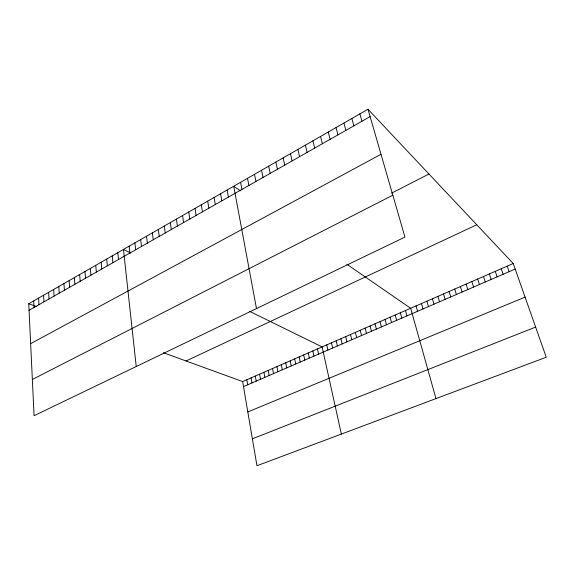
<?xml version="1.0" encoding="UTF-8"?>
<svg xmlns="http://www.w3.org/2000/svg" width="575" height="575" viewBox="0 0 575 575"><rect width="100%" height="100%" fill="white"/><g stroke="black" fill="none" stroke-linecap="round" stroke-linejoin="round"><path stroke-width="0.86" d="M367.986 109.257L404.951 237.094L34.069 415.718L28.75 303.744L367.986 109.257L513.238 263.515L546.25 357.24L256.96 465.743L242.643 381.57L163.408 352.741M29.059 310.313L370.113 116.624M30.648 343.663L381.002 154.28M391.546 193.178L428.943 173.995M32.344 379.471L392.833 195.184M186.027 360.971L476.754 224.768M242.643 381.57L513.238 263.515M243.498 386.594L515.193 269.064M247.811 411.937L525.076 297.124M252.382 438.833L535.627 327.089M28.75 303.744L36.426 306.54M130.733 253.007L123.46 249.442L136.225 366.519M249.442 311.262L322.093 346.905L341.356 434.089M240.336 190.799L233.716 186.235L256.493 308.595M346.89 264.284L410.665 308.265L435.972 398.604M507.2 266.146L509.127 271.688M501.206 268.762L503.111 274.289M495.255 271.357L497.131 276.877M489.347 273.937L491.187 279.443M483.474 276.496L485.293 281.994M477.645 279.04L479.435 284.532M471.852 281.57L473.62 287.047M466.102 284.079L467.842 289.548M460.388 286.573L462.106 292.028M454.717 289.045L456.406 294.493M449.082 291.503L450.75 296.944M443.483 293.947L445.122 299.374M437.92 296.377L439.537 301.789M432.4 298.784L433.996 304.189M426.909 301.178L428.483 306.576M421.461 303.557L423.006 308.94M416.048 305.914L417.572 311.291M359.878 113.9L361.955 121.26M405.483 310.529L406.963 315.883M351.857 118.5L353.884 125.846M400.329 312.778L401.788 318.119M343.908 123.057L345.891 130.388M395.205 315.007L396.642 320.347M390.116 317.228L391.532 322.553M336.044 127.564L337.978 134.881M385.056 319.434L386.457 324.753M380.032 321.626L381.412 326.938M328.26 132.027L330.143 139.33M375.037 323.811L376.395 329.108M370.077 325.975L371.414 331.265M320.555 136.447L322.388 143.736M365.147 328.124L366.462 333.407M360.245 330.266L361.538 335.534M312.922 140.825L314.712 148.091M355.372 332.386L356.651 337.647M305.368 145.152L307.107 152.411M350.527 334.499L351.785 339.753M345.719 336.598L346.955 341.845M297.886 149.442L299.582 156.688M340.932 338.689L342.154 343.922M336.181 340.759L337.381 345.985M290.476 153.69L292.129 160.914M331.459 342.822L332.637 348.033M326.758 344.871L327.923 350.074M283.144 157.895L284.747 165.111M317.45 348.932L318.579 354.114M275.878 162.064L277.445 169.258M312.843 350.944L313.95 356.119M268.683 166.189L270.207 173.37M308.257 352.942L309.35 358.11M303.701 354.933L304.779 360.087M261.553 170.272L263.034 177.438M299.173 356.91L300.229 362.056M294.666 358.872L295.708 364.011M254.495 174.318L255.932 181.47M290.188 360.827L291.216 365.952M285.739 362.768L286.752 367.885M247.502 178.329L248.903 185.466M281.319 364.701L282.311 369.804M276.92 366.62L277.897 371.716M240.58 182.297L241.938 189.419M272.55 368.525L273.506 373.613M268.202 370.422L269.143 375.504M263.882 372.305L264.809 377.38M227.118 190.016L228.404 197.11M259.584 374.181L260.497 379.241M255.307 376.043L256.213 381.096M220.584 193.761L221.828 200.84M251.067 377.897L251.951 382.943M246.84 379.737L247.71 384.776M214.101 197.477L215.316 204.542M207.683 201.157L208.862 208.208M201.315 204.808L202.458 211.837M195.011 208.423L196.118 215.445M188.758 212.01L189.836 219.01M182.562 215.56L183.605 222.547M176.417 219.082L177.431 226.054M170.329 222.575L171.307 229.533M164.292 226.033L165.241 232.976M158.305 229.468L159.225 236.397M152.375 232.868L153.266 239.782M146.496 236.239L147.351 243.139M140.659 239.581L141.493 246.467M134.881 242.894L135.678 249.766M129.145 246.186L129.921 253.036M117.825 252.677L118.543 259.498M112.233 255.882L112.923 262.689M106.691 259.059L107.353 265.851M101.193 262.207L101.833 268.992M95.745 265.334L96.356 272.097M90.333 268.439L90.922 275.188M84.971 271.508L85.531 278.243M79.652 274.562L80.191 281.283M74.376 277.588L74.887 284.287M69.144 280.586L69.632 287.277M63.954 283.561L64.414 290.238M58.801 286.515L59.247 293.178M53.691 289.441L54.115 296.089M48.623 292.352L49.026 298.978M43.599 295.234L43.973 301.846M38.611 298.094L38.963 304.692M33.659 300.926L33.99 307.517"/></g></svg>
